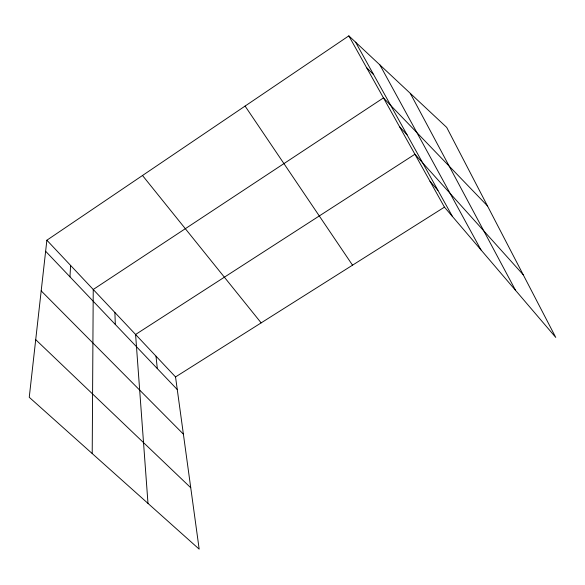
<?xml version="1.0" encoding="UTF-8"?>
<svg xmlns="http://www.w3.org/2000/svg" width="585" height="585" viewBox="0 0 585 585"><rect width="100%" height="100%" fill="white"/><g stroke="black" fill="none" stroke-linecap="round" stroke-linejoin="round"><path stroke-width="0.88" d="M92.211 453.55L93.242 289.487L383.467 97.892L487.473 205.92M69.966 276.829L70.595 265.422M46.873 240.216L29.25 397.288L199.171 549.139L175.537 376.937L46.873 240.216L348.835 35.86L446.713 127.413L555.75 337.413L444.446 207.134L348.835 35.86M175.537 376.937L444.446 207.134M35.714 339.666L190.739 487.714M366.576 67.641L373.618 74.617M41.191 290.877L183.383 434.136M45.637 251.265L177.27 389.559M399.562 126.726L407.08 134.835M523.231 274.782L414.919 154.243L135.588 334.481L147.99 503.4M430.019 181.299L437.909 190.315M142.506 175.5L261.151 322.869M245.086 106.075L352.528 265.173M355.585 42.171L452.483 216.538M379.921 64.942L481.016 249.941M410.29 93.344L515.626 290.452M155.998 356.17L157.328 368.616M114.887 312.485L115.318 324.47"/></g></svg>
